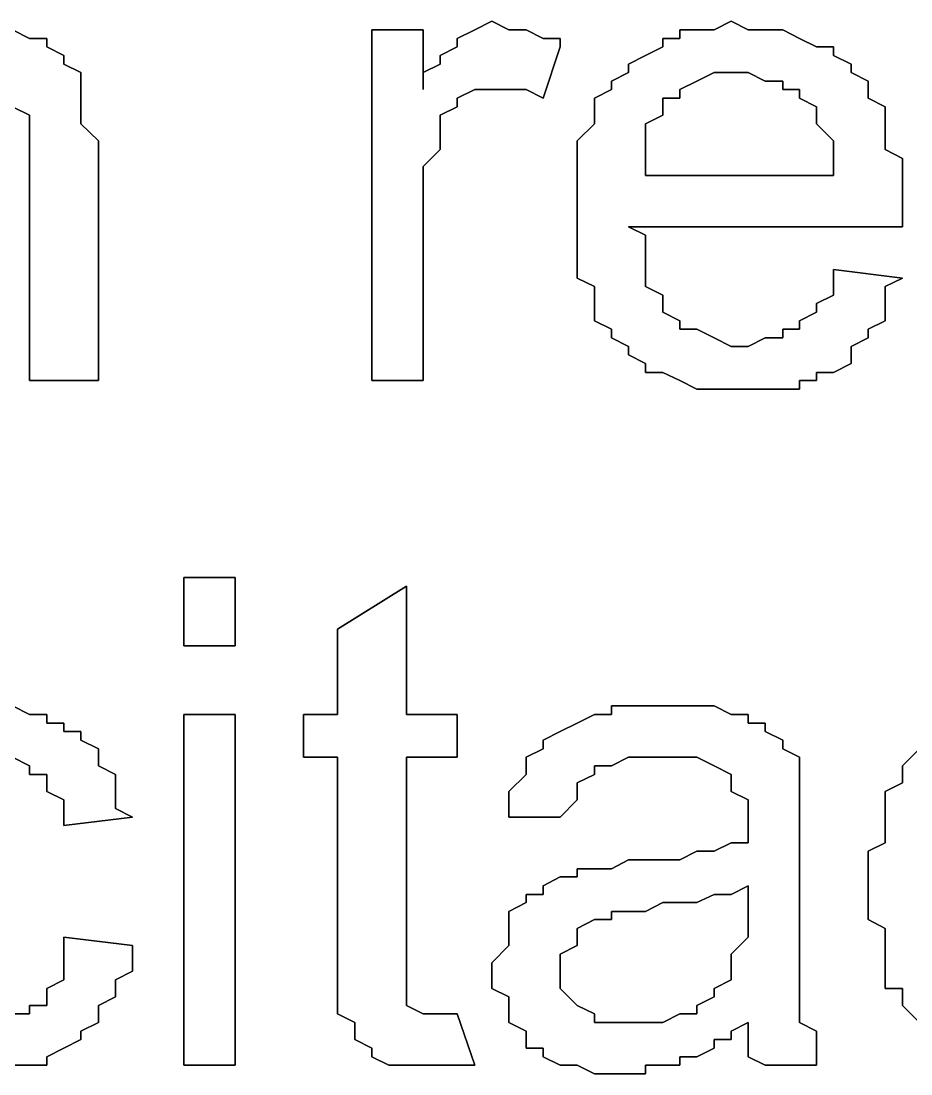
# Model space of a CAD drawing. Header units: metres. Extents: x 2.9 to 42.8, y 1.7 to 28.7.
# Drawn here: x 37.7737 to 37.9571, y 15.9138 to 16.1308 of the extents above; entities that cross this region are included whole.
import ezdxf

# ---------------------------------------------------------------- set-up
doc = ezdxf.new("R2010")
doc.units = ezdxf.units.M
doc.layers.add('GRIS', color=8, linetype='Continuous')

msp = doc.modelspace()

# ---------------------------------------------------------------- linework, layer by layer
at = {"layer": 'GRIS', "lineweight": -3}
for points in [[(37.8707, 16.1308), (37.8672, 16.129), (37.8707, 16.1308)], [(37.8742, 16.129), (37.8707, 16.1308), (37.8742, 16.129)], [(37.9201, 16.1308), (37.9166, 16.129), (37.9201, 16.1308)], [(37.9236, 16.129), (37.9201, 16.1308), (37.9236, 16.129)], [(37.7754, 16.1272), (37.7719, 16.129), (37.7754, 16.1272)], [(37.8566, 16.129), (37.846, 16.129), (37.8566, 16.129)], [(37.846, 16.129), (37.846, 16.0567), (37.846, 16.129)], [(37.8566, 16.1167), (37.8566, 16.129), (37.8566, 16.1167)], [(37.8672, 16.129), (37.8636, 16.1272), (37.8672, 16.129)], [(37.8778, 16.129), (37.8742, 16.129), (37.8778, 16.129)], [(37.8813, 16.1272), (37.8778, 16.129), (37.8813, 16.1272)], [(37.913, 16.129), (37.9095, 16.129), (37.913, 16.129)], [(37.9095, 16.129), (37.9095, 16.1272), (37.9095, 16.129)], [(37.9166, 16.129), (37.913, 16.129), (37.9166, 16.129)], [(37.9271, 16.129), (37.9236, 16.129), (37.9271, 16.129)], [(37.9307, 16.129), (37.9271, 16.129), (37.9307, 16.129)], [(37.9342, 16.1272), (37.9307, 16.129), (37.9342, 16.1272)], [(37.779, 16.1272), (37.7754, 16.1272), (37.779, 16.1272)], [(37.779, 16.1255), (37.779, 16.1272), (37.779, 16.1255)], [(37.7825, 16.1237), (37.779, 16.1255), (37.7825, 16.1237)], [(37.8636, 16.1255), (37.8601, 16.1237), (37.8636, 16.1255)], [(37.8636, 16.1272), (37.8636, 16.1255), (37.8636, 16.1272)], [(37.8848, 16.1272), (37.8813, 16.1272), (37.8848, 16.1272)], [(37.8813, 16.1149), (37.8848, 16.1255), (37.8813, 16.1149)], [(37.8848, 16.1255), (37.8848, 16.1272), (37.8848, 16.1255)], [(37.906, 16.1255), (37.9024, 16.1237), (37.906, 16.1255)], [(37.9095, 16.1272), (37.906, 16.1272), (37.9095, 16.1272)], [(37.906, 16.1272), (37.906, 16.1255), (37.906, 16.1272)], [(37.9377, 16.1255), (37.9342, 16.1272), (37.9377, 16.1255)], [(37.9412, 16.1255), (37.9377, 16.1255), (37.9412, 16.1255)], [(37.9412, 16.1237), (37.9412, 16.1255), (37.9412, 16.1237)], [(37.7825, 16.1219), (37.7825, 16.1237), (37.7825, 16.1219)], [(37.8601, 16.1237), (37.8601, 16.1219), (37.8601, 16.1237)], [(37.9024, 16.1237), (37.8989, 16.1219), (37.9024, 16.1237)], [(37.9448, 16.1219), (37.9412, 16.1237), (37.9448, 16.1219)], [(37.786, 16.1202), (37.7825, 16.1219), (37.786, 16.1202)], [(37.8601, 16.1219), (37.8566, 16.1202), (37.8601, 16.1219)], [(37.8989, 16.1219), (37.8989, 16.1202), (37.8989, 16.1219)], [(37.9448, 16.1202), (37.9448, 16.1219), (37.9448, 16.1202)], [(37.786, 16.1167), (37.786, 16.1202), (37.786, 16.1167)], [(37.8566, 16.1202), (37.8566, 16.1167), (37.8566, 16.1202)], [(37.8989, 16.1202), (37.8954, 16.1184), (37.8989, 16.1202)], [(37.913, 16.1184), (37.9166, 16.1202), (37.913, 16.1184)], [(37.9166, 16.1202), (37.9201, 16.1202), (37.9166, 16.1202)], [(37.9201, 16.1202), (37.9236, 16.1202), (37.9201, 16.1202)], [(37.9236, 16.1202), (37.9271, 16.1184), (37.9236, 16.1202)], [(37.9483, 16.1184), (37.9448, 16.1202), (37.9483, 16.1184)], [(37.786, 16.1149), (37.786, 16.1167), (37.786, 16.1149)], [(37.8636, 16.1149), (37.8672, 16.1167), (37.8636, 16.1149)], [(37.8672, 16.1167), (37.8707, 16.1167), (37.8672, 16.1167)], [(37.8707, 16.1167), (37.8742, 16.1167), (37.8707, 16.1167)], [(37.8742, 16.1167), (37.8778, 16.1167), (37.8742, 16.1167)], [(37.8778, 16.1167), (37.8813, 16.1149), (37.8778, 16.1167)], [(37.8954, 16.1167), (37.8919, 16.1149), (37.8954, 16.1167)], [(37.8954, 16.1184), (37.8954, 16.1167), (37.8954, 16.1184)], [(37.9095, 16.1167), (37.913, 16.1184), (37.9095, 16.1167)], [(37.9095, 16.1149), (37.9095, 16.1167), (37.9095, 16.1149)], [(37.9271, 16.1184), (37.9307, 16.1184), (37.9271, 16.1184)], [(37.9307, 16.1184), (37.9307, 16.1167), (37.9307, 16.1184)], [(37.9307, 16.1167), (37.9342, 16.1167), (37.9307, 16.1167)], [(37.9342, 16.1167), (37.9342, 16.1149), (37.9342, 16.1167)], [(37.9483, 16.1167), (37.9483, 16.1184), (37.9483, 16.1167)], [(37.9483, 16.1149), (37.9483, 16.1167), (37.9483, 16.1149)], [(37.786, 16.1131), (37.786, 16.1149), (37.786, 16.1131)], [(37.8636, 16.1131), (37.8636, 16.1149), (37.8636, 16.1131)], [(37.8919, 16.1149), (37.8919, 16.1131), (37.8919, 16.1149)], [(37.906, 16.1131), (37.906, 16.1149), (37.906, 16.1131)], [(37.906, 16.1149), (37.9095, 16.1149), (37.906, 16.1149)], [(37.9342, 16.1149), (37.9377, 16.1131), (37.9342, 16.1149)], [(37.9518, 16.1131), (37.9483, 16.1149), (37.9518, 16.1131)], [(37.7719, 16.1131), (37.7754, 16.1114), (37.7719, 16.1131)], [(37.786, 16.1114), (37.786, 16.1131), (37.786, 16.1114)], [(37.8601, 16.1114), (37.8636, 16.1131), (37.8601, 16.1114)], [(37.8919, 16.1131), (37.8919, 16.1114), (37.8919, 16.1131)], [(37.906, 16.1114), (37.906, 16.1131), (37.906, 16.1114)], [(37.9377, 16.1131), (37.9377, 16.1114), (37.9377, 16.1131)], [(37.9518, 16.1114), (37.9518, 16.1131), (37.9518, 16.1114)], [(37.7754, 16.1114), (37.7754, 16.1096), (37.7754, 16.1114)], [(37.786, 16.1096), (37.786, 16.1114), (37.786, 16.1096)], [(37.8601, 16.1096), (37.8601, 16.1114), (37.8601, 16.1096)], [(37.8919, 16.1114), (37.8919, 16.1096), (37.8919, 16.1114)], [(37.9024, 16.1096), (37.906, 16.1114), (37.9024, 16.1096)], [(37.9377, 16.1114), (37.9377, 16.1096), (37.9377, 16.1114)], [(37.9518, 16.1096), (37.9518, 16.1114), (37.9518, 16.1096)], [(37.7754, 16.1096), (37.7754, 16.1078), (37.7754, 16.1096)], [(37.7896, 16.1061), (37.786, 16.1096), (37.7896, 16.1061)], [(37.8601, 16.1078), (37.8601, 16.1096), (37.8601, 16.1078)], [(37.8919, 16.1096), (37.8883, 16.1061), (37.8919, 16.1096)], [(37.9024, 16.1061), (37.9024, 16.1096), (37.9024, 16.1061)], [(37.9377, 16.1096), (37.9412, 16.1061), (37.9377, 16.1096)], [(37.9518, 16.1061), (37.9518, 16.1096), (37.9518, 16.1061)], [(37.7754, 16.1078), (37.7754, 16.1061), (37.7754, 16.1078)], [(37.7754, 16.1061), (37.7754, 16.1025), (37.7754, 16.1061)], [(37.7896, 16.1043), (37.7896, 16.1061), (37.7896, 16.1043)], [(37.8601, 16.1061), (37.8601, 16.1078), (37.8601, 16.1061)], [(37.8601, 16.1043), (37.8601, 16.1061), (37.8601, 16.1043)], [(37.8883, 16.1061), (37.8883, 16.1043), (37.8883, 16.1061)], [(37.9024, 16.1043), (37.9024, 16.1061), (37.9024, 16.1043)], [(37.9412, 16.1061), (37.9412, 16.1043), (37.9412, 16.1061)], [(37.9518, 16.1043), (37.9518, 16.1061), (37.9518, 16.1043)], [(37.7896, 16.1008), (37.7896, 16.1043), (37.7896, 16.1008)], [(37.8566, 16.1008), (37.8601, 16.1043), (37.8566, 16.1008)], [(37.8883, 16.1043), (37.8883, 16.1025), (37.8883, 16.1043)], [(37.9024, 16.1025), (37.9024, 16.1043), (37.9024, 16.1025)], [(37.9412, 16.1043), (37.9412, 16.1025), (37.9412, 16.1043)], [(37.9554, 16.1025), (37.9518, 16.1043), (37.9554, 16.1025)], [(37.7754, 16.1025), (37.7754, 16.1008), (37.7754, 16.1025)], [(37.8883, 16.1025), (37.8883, 16.099), (37.8883, 16.1025)], [(37.9024, 16.099), (37.9024, 16.1025), (37.9024, 16.099)], [(37.9412, 16.1025), (37.9412, 16.099), (37.9412, 16.1025)], [(37.9554, 16.099), (37.9554, 16.1025), (37.9554, 16.099)], [(37.7754, 16.1008), (37.7754, 16.0567), (37.7754, 16.1008)], [(37.7896, 16.0567), (37.7896, 16.1008), (37.7896, 16.0567)], [(37.8566, 16.099), (37.8566, 16.1008), (37.8566, 16.099)], [(37.8566, 16.0973), (37.8566, 16.099), (37.8566, 16.0973)], [(37.8566, 16.0937), (37.8566, 16.0973), (37.8566, 16.0937)], [(37.8883, 16.099), (37.8883, 16.0973), (37.8883, 16.099)], [(37.8883, 16.0973), (37.8883, 16.0937), (37.8883, 16.0973)], [(37.9412, 16.099), (37.9024, 16.099), (37.9412, 16.099)], [(37.9554, 16.0973), (37.9554, 16.099), (37.9554, 16.0973)], [(37.9554, 16.0937), (37.9554, 16.0973), (37.9554, 16.0937)], [(37.8566, 16.0567), (37.8566, 16.0937), (37.8566, 16.0567)], [(37.8883, 16.0937), (37.8883, 16.092), (37.8883, 16.0937)], [(37.9554, 16.092), (37.9554, 16.0937), (37.9554, 16.092)], [(37.8883, 16.092), (37.8883, 16.0902), (37.8883, 16.092)], [(37.9554, 16.0902), (37.9554, 16.092), (37.9554, 16.0902)], [(37.8883, 16.0902), (37.8883, 16.0867), (37.8883, 16.0902)], [(37.9024, 16.0867), (37.8989, 16.0884), (37.9024, 16.0867)], [(37.8989, 16.0884), (37.9554, 16.0884), (37.8989, 16.0884)], [(37.9554, 16.0884), (37.9554, 16.0902), (37.9554, 16.0884)], [(37.8883, 16.0867), (37.8883, 16.0849), (37.8883, 16.0867)], [(37.9024, 16.0831), (37.9024, 16.0867), (37.9024, 16.0831)], [(37.8883, 16.0849), (37.8883, 16.0814), (37.8883, 16.0849)], [(37.9024, 16.0814), (37.9024, 16.0831), (37.9024, 16.0814)], [(37.8883, 16.0814), (37.8883, 16.0796), (37.8883, 16.0814)], [(37.9024, 16.0796), (37.9024, 16.0814), (37.9024, 16.0796)], [(37.8883, 16.0796), (37.8883, 16.0778), (37.8883, 16.0796)], [(37.8883, 16.0778), (37.8919, 16.0761), (37.8883, 16.0778)], [(37.9024, 16.0761), (37.9024, 16.0796), (37.9024, 16.0761)], [(37.9412, 16.0796), (37.9412, 16.0778), (37.9412, 16.0796)], [(37.9554, 16.0778), (37.9412, 16.0796), (37.9554, 16.0778)], [(37.9412, 16.0778), (37.9412, 16.0743), (37.9412, 16.0778)], [(37.9518, 16.0761), (37.9554, 16.0778), (37.9518, 16.0761)], [(37.8919, 16.0761), (37.8919, 16.0726), (37.8919, 16.0761)], [(37.906, 16.0743), (37.9024, 16.0761), (37.906, 16.0743)], [(37.9518, 16.0726), (37.9518, 16.0761), (37.9518, 16.0726)], [(37.906, 16.0726), (37.906, 16.0743), (37.906, 16.0726)], [(37.9412, 16.0743), (37.9377, 16.0726), (37.9412, 16.0743)], [(37.8919, 16.0726), (37.8919, 16.0708), (37.8919, 16.0726)], [(37.906, 16.0708), (37.906, 16.0726), (37.906, 16.0708)], [(37.9377, 16.0726), (37.9377, 16.0708), (37.9377, 16.0726)], [(37.9518, 16.0708), (37.9518, 16.0726), (37.9518, 16.0708)], [(37.8919, 16.0708), (37.8919, 16.069), (37.8919, 16.0708)], [(37.8919, 16.069), (37.8954, 16.0673), (37.8919, 16.069)], [(37.9095, 16.069), (37.906, 16.0708), (37.9095, 16.069)], [(37.9095, 16.0673), (37.9095, 16.069), (37.9095, 16.0673)], [(37.9377, 16.0708), (37.9342, 16.069), (37.9377, 16.0708)], [(37.9342, 16.069), (37.9342, 16.0673), (37.9342, 16.069)], [(37.9483, 16.0673), (37.9518, 16.069), (37.9483, 16.0673)], [(37.9518, 16.069), (37.9518, 16.0708), (37.9518, 16.069)], [(37.8954, 16.0673), (37.8954, 16.0655), (37.8954, 16.0673)], [(37.913, 16.0673), (37.9095, 16.0673), (37.913, 16.0673)], [(37.9166, 16.0655), (37.913, 16.0673), (37.9166, 16.0655)], [(37.9342, 16.0673), (37.9307, 16.0673), (37.9342, 16.0673)], [(37.9307, 16.0673), (37.9307, 16.0655), (37.9307, 16.0673)], [(37.9483, 16.0655), (37.9483, 16.0673), (37.9483, 16.0655)], [(37.8954, 16.0655), (37.8989, 16.0637), (37.8954, 16.0655)], [(37.9201, 16.0637), (37.9166, 16.0655), (37.9201, 16.0637)], [(37.9271, 16.0655), (37.9236, 16.0637), (37.9271, 16.0655)], [(37.9307, 16.0655), (37.9271, 16.0655), (37.9307, 16.0655)], [(37.9448, 16.0637), (37.9483, 16.0655), (37.9448, 16.0637)], [(37.8989, 16.0637), (37.8989, 16.062), (37.8989, 16.0637)], [(37.9236, 16.0637), (37.9201, 16.0637), (37.9236, 16.0637)], [(37.9448, 16.062), (37.9448, 16.0637), (37.9448, 16.062)], [(37.8989, 16.062), (37.9024, 16.0602), (37.8989, 16.062)], [(37.9024, 16.0602), (37.9024, 16.0584), (37.9024, 16.0602)], [(37.9412, 16.0584), (37.9448, 16.0602), (37.9412, 16.0584)], [(37.9448, 16.0602), (37.9448, 16.062), (37.9448, 16.0602)], [(37.9024, 16.0584), (37.906, 16.0584), (37.9024, 16.0584)], [(37.906, 16.0584), (37.9095, 16.0567), (37.906, 16.0584)], [(37.9377, 16.0567), (37.9377, 16.0584), (37.9377, 16.0567)], [(37.9377, 16.0584), (37.9412, 16.0584), (37.9377, 16.0584)], [(37.7754, 16.0567), (37.7896, 16.0567), (37.7754, 16.0567)], [(37.846, 16.0567), (37.8566, 16.0567), (37.846, 16.0567)], [(37.9095, 16.0567), (37.913, 16.0549), (37.9095, 16.0567)], [(37.9342, 16.0549), (37.9342, 16.0567), (37.9342, 16.0549)], [(37.9342, 16.0567), (37.9377, 16.0567), (37.9342, 16.0567)], [(37.913, 16.0549), (37.9166, 16.0549), (37.913, 16.0549)], [(37.9166, 16.0549), (37.9201, 16.0549), (37.9166, 16.0549)], [(37.9201, 16.0549), (37.9236, 16.0549), (37.9201, 16.0549)], [(37.9236, 16.0549), (37.9271, 16.0549), (37.9236, 16.0549)], [(37.9271, 16.0549), (37.9307, 16.0549), (37.9271, 16.0549)], [(37.9307, 16.0549), (37.9342, 16.0549), (37.9307, 16.0549)], [(37.8178, 16.0161), (37.8072, 16.0161), (37.8178, 16.0161)], [(37.8072, 16.0161), (37.8072, 16.002), (37.8072, 16.0161)], [(37.8178, 16.002), (37.8178, 16.0161), (37.8178, 16.002)], [(37.8531, 16.0143), (37.8389, 16.0055), (37.8531, 16.0143)], [(37.8531, 15.9879), (37.8531, 16.0143), (37.8531, 15.9879)], [(37.8389, 16.0055), (37.8389, 15.9879), (37.8389, 16.0055)], [(37.8072, 16.002), (37.8178, 16.002), (37.8072, 16.002)], [(37.7754, 15.9879), (37.7719, 15.9897), (37.7754, 15.9879)], [(37.8989, 15.9897), (37.8954, 15.9897), (37.8989, 15.9897)], [(37.8954, 15.9897), (37.8954, 15.9879), (37.8954, 15.9897)], [(37.9024, 15.9897), (37.8989, 15.9897), (37.9024, 15.9897)], [(37.906, 15.9897), (37.9024, 15.9897), (37.906, 15.9897)], [(37.9095, 15.9897), (37.906, 15.9897), (37.9095, 15.9897)], [(37.913, 15.9897), (37.9095, 15.9897), (37.913, 15.9897)], [(37.9166, 15.9897), (37.913, 15.9897), (37.9166, 15.9897)], [(37.9201, 15.9879), (37.9166, 15.9897), (37.9201, 15.9879)], [(37.779, 15.9879), (37.7754, 15.9879), (37.779, 15.9879)], [(37.779, 15.9861), (37.779, 15.9879), (37.779, 15.9861)], [(37.8178, 15.9879), (37.8072, 15.9879), (37.8178, 15.9879)], [(37.8072, 15.9879), (37.8072, 15.9156), (37.8072, 15.9879)], [(37.8178, 15.9156), (37.8178, 15.9879), (37.8178, 15.9156)], [(37.8389, 15.9879), (37.8319, 15.9879), (37.8389, 15.9879)], [(37.8319, 15.9879), (37.8319, 15.9791), (37.8319, 15.9879)], [(37.8636, 15.9879), (37.8531, 15.9879), (37.8636, 15.9879)], [(37.8636, 15.9791), (37.8636, 15.9879), (37.8636, 15.9791)], [(37.8919, 15.9879), (37.8883, 15.9861), (37.8919, 15.9879)], [(37.8954, 15.9879), (37.8919, 15.9879), (37.8954, 15.9879)], [(37.9236, 15.9879), (37.9201, 15.9879), (37.9236, 15.9879)], [(37.9236, 15.9861), (37.9236, 15.9879), (37.9236, 15.9861)], [(37.7825, 15.9861), (37.779, 15.9861), (37.7825, 15.9861)], [(37.7825, 15.9844), (37.7825, 15.9861), (37.7825, 15.9844)], [(37.786, 15.9844), (37.7825, 15.9844), (37.786, 15.9844)], [(37.786, 15.9826), (37.786, 15.9844), (37.786, 15.9826)], [(37.8848, 15.9844), (37.8813, 15.9826), (37.8848, 15.9844)], [(37.8883, 15.9861), (37.8848, 15.9844), (37.8883, 15.9861)], [(37.9271, 15.9861), (37.9236, 15.9861), (37.9271, 15.9861)], [(37.9271, 15.9844), (37.9271, 15.9861), (37.9271, 15.9844)], [(37.9307, 15.9826), (37.9271, 15.9844), (37.9307, 15.9826)], [(37.7896, 15.9808), (37.786, 15.9826), (37.7896, 15.9808)], [(37.8813, 15.9826), (37.8813, 15.9808), (37.8813, 15.9826)], [(37.9307, 15.9808), (37.9307, 15.9826), (37.9307, 15.9808)], [(37.7896, 15.9791), (37.7896, 15.9808), (37.7896, 15.9791)], [(37.8813, 15.9808), (37.8778, 15.9791), (37.8813, 15.9808)], [(37.9342, 15.9791), (37.9307, 15.9808), (37.9342, 15.9791)], [(37.9589, 15.9808), (37.9554, 15.9773), (37.9589, 15.9808)], [(37.7719, 15.9791), (37.7754, 15.9773), (37.7719, 15.9791)], [(37.7896, 15.9773), (37.7896, 15.9791), (37.7896, 15.9773)], [(37.8319, 15.9791), (37.8389, 15.9791), (37.8319, 15.9791)], [(37.8389, 15.9791), (37.8389, 15.9367), (37.8389, 15.9791)], [(37.8531, 15.9367), (37.8531, 15.9791), (37.8531, 15.9367)], [(37.8531, 15.9791), (37.8636, 15.9791), (37.8531, 15.9791)], [(37.8778, 15.9791), (37.8778, 15.9773), (37.8778, 15.9791)], [(37.8954, 15.9773), (37.8989, 15.9791), (37.8954, 15.9773)], [(37.8989, 15.9791), (37.9024, 15.9791), (37.8989, 15.9791)], [(37.9024, 15.9791), (37.906, 15.9791), (37.9024, 15.9791)], [(37.906, 15.9791), (37.9095, 15.9791), (37.906, 15.9791)], [(37.9095, 15.9791), (37.913, 15.9791), (37.9095, 15.9791)], [(37.913, 15.9791), (37.9166, 15.9773), (37.913, 15.9791)], [(37.9342, 15.9755), (37.9342, 15.9791), (37.9342, 15.9755)], [(37.7754, 15.9773), (37.7754, 15.9755), (37.7754, 15.9773)], [(37.7931, 15.9755), (37.7896, 15.9773), (37.7931, 15.9755)], [(37.8778, 15.9773), (37.8778, 15.9755), (37.8778, 15.9773)], [(37.8919, 15.9755), (37.8919, 15.9773), (37.8919, 15.9755)], [(37.8919, 15.9773), (37.8954, 15.9773), (37.8919, 15.9773)], [(37.9166, 15.9773), (37.9201, 15.9755), (37.9166, 15.9773)], [(37.9554, 15.9773), (37.9554, 15.9755), (37.9554, 15.9773)], [(37.7754, 15.9755), (37.779, 15.9755), (37.7754, 15.9755)], [(37.779, 15.9755), (37.779, 15.9738), (37.779, 15.9755)], [(37.779, 15.9738), (37.779, 15.972), (37.779, 15.9738)], [(37.7931, 15.972), (37.7931, 15.9755), (37.7931, 15.972)], [(37.8778, 15.9755), (37.8742, 15.972), (37.8778, 15.9755)], [(37.8883, 15.9738), (37.8919, 15.9755), (37.8883, 15.9738)], [(37.8883, 15.972), (37.8883, 15.9738), (37.8883, 15.972)], [(37.9201, 15.9755), (37.9201, 15.9738), (37.9201, 15.9755)], [(37.9201, 15.9738), (37.9201, 15.972), (37.9201, 15.9738)], [(37.9342, 15.9738), (37.9342, 15.9755), (37.9342, 15.9738)], [(37.9342, 15.972), (37.9342, 15.9738), (37.9342, 15.972)], [(37.9554, 15.9738), (37.9518, 15.972), (37.9554, 15.9738)], [(37.9554, 15.9755), (37.9554, 15.9738), (37.9554, 15.9755)], [(37.779, 15.972), (37.7825, 15.9703), (37.779, 15.972)], [(37.7931, 15.9703), (37.7931, 15.972), (37.7931, 15.9703)], [(37.8742, 15.972), (37.8742, 15.9703), (37.8742, 15.972)], [(37.8883, 15.9703), (37.8883, 15.972), (37.8883, 15.9703)], [(37.9201, 15.972), (37.9236, 15.9703), (37.9201, 15.972)], [(37.9342, 15.9703), (37.9342, 15.972), (37.9342, 15.9703)], [(37.9518, 15.972), (37.9518, 15.9703), (37.9518, 15.972)], [(37.7825, 15.9703), (37.7825, 15.9685), (37.7825, 15.9703)], [(37.7931, 15.9685), (37.7931, 15.9703), (37.7931, 15.9685)], [(37.8742, 15.9703), (37.8742, 15.9667), (37.8742, 15.9703)], [(37.8848, 15.9667), (37.8883, 15.9703), (37.8848, 15.9667)], [(37.9236, 15.9703), (37.9236, 15.9685), (37.9236, 15.9703)], [(37.9342, 15.9685), (37.9342, 15.9703), (37.9342, 15.9685)], [(37.9518, 15.9703), (37.9518, 15.9685), (37.9518, 15.9703)], [(37.7825, 15.9685), (37.7825, 15.965), (37.7825, 15.9685)], [(37.7966, 15.9667), (37.7931, 15.9685), (37.7966, 15.9667)], [(37.9236, 15.9685), (37.9236, 15.965), (37.9236, 15.9685)], [(37.9342, 15.965), (37.9342, 15.9685), (37.9342, 15.965)], [(37.9518, 15.9685), (37.9518, 15.9667), (37.9518, 15.9685)], [(37.7825, 15.965), (37.7966, 15.9667), (37.7825, 15.965)], [(37.8742, 15.9667), (37.8848, 15.9667), (37.8742, 15.9667)], [(37.9236, 15.965), (37.9236, 15.9614), (37.9236, 15.965)], [(37.9342, 15.9632), (37.9342, 15.965), (37.9342, 15.9632)], [(37.9518, 15.9667), (37.9518, 15.965), (37.9518, 15.9667)], [(37.9518, 15.965), (37.9518, 15.9614), (37.9518, 15.965)], [(37.9342, 15.9456), (37.9342, 15.9632), (37.9342, 15.9456)], [(37.9201, 15.9614), (37.9166, 15.9597), (37.9201, 15.9614)], [(37.9236, 15.9614), (37.9201, 15.9614), (37.9236, 15.9614)], [(37.9518, 15.9614), (37.9483, 15.9597), (37.9518, 15.9614)], [(37.913, 15.9597), (37.9095, 15.9579), (37.913, 15.9597)], [(37.9166, 15.9597), (37.913, 15.9597), (37.9166, 15.9597)], [(37.9483, 15.9597), (37.9483, 15.9579), (37.9483, 15.9597)], [(37.8919, 15.9561), (37.8883, 15.9561), (37.8919, 15.9561)], [(37.8883, 15.9561), (37.8883, 15.9544), (37.8883, 15.9561)], [(37.8954, 15.9561), (37.8919, 15.9561), (37.8954, 15.9561)], [(37.8989, 15.9579), (37.8954, 15.9561), (37.8989, 15.9579)], [(37.9024, 15.9579), (37.8989, 15.9579), (37.9024, 15.9579)], [(37.906, 15.9579), (37.9024, 15.9579), (37.906, 15.9579)], [(37.9095, 15.9579), (37.906, 15.9579), (37.9095, 15.9579)], [(37.9483, 15.9579), (37.9483, 15.9544), (37.9483, 15.9579)], [(37.8848, 15.9544), (37.8813, 15.9526), (37.8848, 15.9544)], [(37.8883, 15.9544), (37.8848, 15.9544), (37.8883, 15.9544)], [(37.9483, 15.9544), (37.9483, 15.9526), (37.9483, 15.9544)], [(37.8813, 15.9526), (37.8813, 15.9508), (37.8813, 15.9526)], [(37.9201, 15.9508), (37.9236, 15.9526), (37.9201, 15.9508)], [(37.9236, 15.9526), (37.9236, 15.9473), (37.9236, 15.9526)], [(37.9483, 15.9526), (37.9483, 15.9508), (37.9483, 15.9526)], [(37.8813, 15.9508), (37.8778, 15.9508), (37.8813, 15.9508)], [(37.8778, 15.9508), (37.8778, 15.9491), (37.8778, 15.9508)], [(37.913, 15.9491), (37.9166, 15.9508), (37.913, 15.9491)], [(37.9166, 15.9508), (37.9201, 15.9508), (37.9166, 15.9508)], [(37.9483, 15.9508), (37.9483, 15.9491), (37.9483, 15.9508)], [(37.8778, 15.9491), (37.8742, 15.9473), (37.8778, 15.9491)], [(37.9024, 15.9473), (37.906, 15.9491), (37.9024, 15.9473)], [(37.906, 15.9491), (37.9095, 15.9491), (37.906, 15.9491)], [(37.9095, 15.9491), (37.913, 15.9491), (37.9095, 15.9491)], [(37.9483, 15.9491), (37.9483, 15.9456), (37.9483, 15.9491)], [(37.8742, 15.9473), (37.8742, 15.9438), (37.8742, 15.9473)], [(37.8883, 15.9438), (37.8919, 15.9456), (37.8883, 15.9438)], [(37.8919, 15.9456), (37.8954, 15.9456), (37.8919, 15.9456)], [(37.8954, 15.9456), (37.8954, 15.9473), (37.8954, 15.9456)], [(37.8954, 15.9473), (37.8989, 15.9473), (37.8954, 15.9473)], [(37.8989, 15.9473), (37.9024, 15.9473), (37.8989, 15.9473)], [(37.9236, 15.9473), (37.9236, 15.9438), (37.9236, 15.9473)], [(37.9342, 15.942), (37.9342, 15.9456), (37.9342, 15.942)], [(37.9483, 15.9456), (37.9518, 15.9438), (37.9483, 15.9456)], [(37.8742, 15.9438), (37.8742, 15.942), (37.8742, 15.9438)], [(37.8883, 15.942), (37.8883, 15.9438), (37.8883, 15.942)], [(37.9236, 15.9438), (37.9236, 15.942), (37.9236, 15.9438)], [(37.9518, 15.9438), (37.9518, 15.9403), (37.9518, 15.9438)], [(37.7825, 15.942), (37.7825, 15.9385), (37.7825, 15.942)], [(37.7966, 15.9403), (37.7825, 15.942), (37.7966, 15.9403)], [(37.8742, 15.942), (37.8742, 15.9403), (37.8742, 15.942)], [(37.8883, 15.9403), (37.8883, 15.942), (37.8883, 15.9403)], [(37.9236, 15.942), (37.9201, 15.9385), (37.9236, 15.942)], [(37.9342, 15.9385), (37.9342, 15.942), (37.9342, 15.9385)], [(37.7966, 15.9385), (37.7966, 15.9403), (37.7966, 15.9385)], [(37.8742, 15.9403), (37.8707, 15.9367), (37.8742, 15.9403)], [(37.8848, 15.9385), (37.8883, 15.9403), (37.8848, 15.9385)], [(37.9518, 15.9403), (37.9518, 15.9385), (37.9518, 15.9403)], [(37.7825, 15.9385), (37.7825, 15.9367), (37.7825, 15.9385)], [(37.7825, 15.9367), (37.7825, 15.9332), (37.7825, 15.9367)], [(37.7966, 15.935), (37.7966, 15.9385), (37.7966, 15.935)], [(37.8389, 15.9367), (37.8389, 15.9332), (37.8389, 15.9367)], [(37.8531, 15.9332), (37.8531, 15.9367), (37.8531, 15.9332)], [(37.8707, 15.9367), (37.8707, 15.935), (37.8707, 15.9367)], [(37.8848, 15.9367), (37.8848, 15.9385), (37.8848, 15.9367)], [(37.8848, 15.935), (37.8848, 15.9367), (37.8848, 15.935)], [(37.9201, 15.9385), (37.9201, 15.9367), (37.9201, 15.9385)], [(37.9201, 15.9367), (37.9201, 15.935), (37.9201, 15.9367)], [(37.9342, 15.9367), (37.9342, 15.9385), (37.9342, 15.9367)], [(37.9342, 15.9332), (37.9342, 15.9367), (37.9342, 15.9332)], [(37.9518, 15.9385), (37.9518, 15.9367), (37.9518, 15.9385)], [(37.9518, 15.9367), (37.9518, 15.935), (37.9518, 15.9367)], [(37.7931, 15.9332), (37.7966, 15.935), (37.7931, 15.9332)], [(37.8707, 15.935), (37.8707, 15.9314), (37.8707, 15.935)], [(37.8848, 15.9332), (37.8848, 15.935), (37.8848, 15.9332)], [(37.9201, 15.935), (37.9201, 15.9332), (37.9201, 15.935)], [(37.9518, 15.935), (37.9518, 15.9314), (37.9518, 15.935)], [(37.7825, 15.9332), (37.779, 15.9314), (37.7825, 15.9332)], [(37.7931, 15.9314), (37.7931, 15.9332), (37.7931, 15.9314)], [(37.8389, 15.9332), (37.8389, 15.9297), (37.8389, 15.9332)], [(37.8531, 15.9314), (37.8531, 15.9332), (37.8531, 15.9314)], [(37.8848, 15.9314), (37.8848, 15.9332), (37.8848, 15.9314)], [(37.9201, 15.9332), (37.9166, 15.9314), (37.9201, 15.9332)], [(37.9342, 15.9314), (37.9342, 15.9332), (37.9342, 15.9314)], [(37.779, 15.9314), (37.779, 15.9297), (37.779, 15.9314)], [(37.7931, 15.9297), (37.7931, 15.9314), (37.7931, 15.9297)], [(37.8531, 15.9297), (37.8531, 15.9314), (37.8531, 15.9297)], [(37.8707, 15.9314), (37.8742, 15.9297), (37.8707, 15.9314)], [(37.8883, 15.9279), (37.8848, 15.9314), (37.8883, 15.9279)], [(37.9166, 15.9314), (37.9166, 15.9297), (37.9166, 15.9314)], [(37.9342, 15.9297), (37.9342, 15.9314), (37.9342, 15.9297)], [(37.9518, 15.9314), (37.9554, 15.9314), (37.9518, 15.9314)], [(37.9554, 15.9314), (37.9554, 15.9297), (37.9554, 15.9314)], [(37.779, 15.9279), (37.7754, 15.9279), (37.779, 15.9279)], [(37.7754, 15.9279), (37.7754, 15.9262), (37.7754, 15.9279)], [(37.779, 15.9297), (37.779, 15.9279), (37.779, 15.9297)], [(37.7896, 15.9279), (37.7931, 15.9297), (37.7896, 15.9279)], [(37.7896, 15.9262), (37.7896, 15.9279), (37.7896, 15.9262)], [(37.8389, 15.9297), (37.8389, 15.9279), (37.8389, 15.9297)], [(37.8389, 15.9279), (37.8389, 15.9262), (37.8389, 15.9279)], [(37.8531, 15.9279), (37.8531, 15.9297), (37.8531, 15.9279)], [(37.8566, 15.9262), (37.8531, 15.9279), (37.8566, 15.9262)], [(37.8742, 15.9297), (37.8742, 15.9279), (37.8742, 15.9297)], [(37.8742, 15.9279), (37.8742, 15.9262), (37.8742, 15.9279)], [(37.8919, 15.9262), (37.8883, 15.9279), (37.8919, 15.9262)], [(37.9166, 15.9297), (37.913, 15.9279), (37.9166, 15.9297)], [(37.913, 15.9279), (37.913, 15.9262), (37.913, 15.9279)], [(37.9342, 15.9279), (37.9342, 15.9297), (37.9342, 15.9279)], [(37.9342, 15.9262), (37.9342, 15.9279), (37.9342, 15.9262)], [(37.9554, 15.9297), (37.9554, 15.9279), (37.9554, 15.9297)], [(37.9554, 15.9279), (37.9589, 15.9244), (37.9554, 15.9279)], [(37.7754, 15.9262), (37.7719, 15.9262), (37.7754, 15.9262)], [(37.7896, 15.9244), (37.7896, 15.9262), (37.7896, 15.9244)], [(37.8389, 15.9262), (37.8425, 15.9244), (37.8389, 15.9262)], [(37.8601, 15.9262), (37.8566, 15.9262), (37.8601, 15.9262)], [(37.8636, 15.9262), (37.8601, 15.9262), (37.8636, 15.9262)], [(37.8672, 15.9156), (37.8636, 15.9262), (37.8672, 15.9156)], [(37.8742, 15.9262), (37.8742, 15.9244), (37.8742, 15.9262)], [(37.8919, 15.9244), (37.8919, 15.9262), (37.8919, 15.9244)], [(37.9095, 15.9262), (37.906, 15.9244), (37.9095, 15.9262)], [(37.913, 15.9262), (37.9095, 15.9262), (37.913, 15.9262)], [(37.9342, 15.9244), (37.9342, 15.9262), (37.9342, 15.9244)], [(37.786, 15.9226), (37.7896, 15.9244), (37.786, 15.9226)], [(37.8425, 15.9244), (37.8425, 15.9226), (37.8425, 15.9244)], [(37.8742, 15.9244), (37.8778, 15.9226), (37.8742, 15.9244)], [(37.8954, 15.9244), (37.8919, 15.9244), (37.8954, 15.9244)], [(37.8989, 15.9244), (37.8954, 15.9244), (37.8989, 15.9244)], [(37.9024, 15.9244), (37.8989, 15.9244), (37.9024, 15.9244)], [(37.906, 15.9244), (37.9024, 15.9244), (37.906, 15.9244)], [(37.9201, 15.9226), (37.9236, 15.9244), (37.9201, 15.9226)], [(37.9236, 15.9244), (37.9236, 15.9226), (37.9236, 15.9244)], [(37.9377, 15.9226), (37.9342, 15.9244), (37.9377, 15.9226)], [(37.786, 15.9209), (37.786, 15.9226), (37.786, 15.9209)], [(37.8425, 15.9226), (37.8425, 15.9209), (37.8425, 15.9226)], [(37.8778, 15.9226), (37.8778, 15.9209), (37.8778, 15.9226)], [(37.9201, 15.9209), (37.9201, 15.9226), (37.9201, 15.9209)], [(37.9236, 15.9226), (37.9236, 15.9209), (37.9236, 15.9226)], [(37.9377, 15.9191), (37.9377, 15.9226), (37.9377, 15.9191)], [(37.7825, 15.9191), (37.786, 15.9209), (37.7825, 15.9191)], [(37.8425, 15.9209), (37.846, 15.9191), (37.8425, 15.9209)], [(37.8778, 15.9209), (37.8778, 15.9191), (37.8778, 15.9209)], [(37.9166, 15.9191), (37.9166, 15.9209), (37.9166, 15.9191)], [(37.9166, 15.9209), (37.9201, 15.9209), (37.9166, 15.9209)], [(37.9236, 15.9209), (37.9236, 15.9173), (37.9236, 15.9209)], [(37.779, 15.9173), (37.7825, 15.9191), (37.779, 15.9173)], [(37.779, 15.9156), (37.779, 15.9173), (37.779, 15.9156)], [(37.846, 15.9191), (37.846, 15.9173), (37.846, 15.9191)], [(37.846, 15.9173), (37.8495, 15.9156), (37.846, 15.9173)], [(37.8778, 15.9191), (37.8813, 15.9191), (37.8778, 15.9191)], [(37.8813, 15.9191), (37.8813, 15.9173), (37.8813, 15.9191)], [(37.8813, 15.9173), (37.8848, 15.9156), (37.8813, 15.9173)], [(37.9095, 15.9156), (37.9095, 15.9173), (37.9095, 15.9156)], [(37.9095, 15.9173), (37.913, 15.9173), (37.9095, 15.9173)], [(37.913, 15.9173), (37.9166, 15.9191), (37.913, 15.9173)], [(37.9236, 15.9173), (37.9271, 15.9156), (37.9236, 15.9173)], [(37.9377, 15.9173), (37.9377, 15.9191), (37.9377, 15.9173)], [(37.9377, 15.9156), (37.9377, 15.9173), (37.9377, 15.9156)], [(37.7719, 15.9156), (37.7754, 15.9156), (37.7719, 15.9156)], [(37.7754, 15.9156), (37.779, 15.9156), (37.7754, 15.9156)], [(37.8072, 15.9156), (37.8178, 15.9156), (37.8072, 15.9156)], [(37.8495, 15.9156), (37.8531, 15.9156), (37.8495, 15.9156)], [(37.8531, 15.9156), (37.8566, 15.9156), (37.8531, 15.9156)], [(37.8566, 15.9156), (37.8601, 15.9156), (37.8566, 15.9156)], [(37.8601, 15.9156), (37.8636, 15.9156), (37.8601, 15.9156)], [(37.8636, 15.9156), (37.8672, 15.9156), (37.8636, 15.9156)], [(37.8848, 15.9156), (37.8883, 15.9156), (37.8848, 15.9156)], [(37.8883, 15.9156), (37.8919, 15.9138), (37.8883, 15.9156)], [(37.9024, 15.9138), (37.9024, 15.9156), (37.9024, 15.9138)], [(37.9024, 15.9156), (37.906, 15.9156), (37.9024, 15.9156)], [(37.906, 15.9156), (37.9095, 15.9156), (37.906, 15.9156)], [(37.9271, 15.9156), (37.9377, 15.9156), (37.9271, 15.9156)], [(37.8919, 15.9138), (37.8954, 15.9138), (37.8919, 15.9138)], [(37.8954, 15.9138), (37.8989, 15.9138), (37.8954, 15.9138)], [(37.8989, 15.9138), (37.9024, 15.9138), (37.8989, 15.9138)]]:
    msp.add_lwpolyline(points, dxfattribs=at)

doc.saveas('drawing.dxf')
